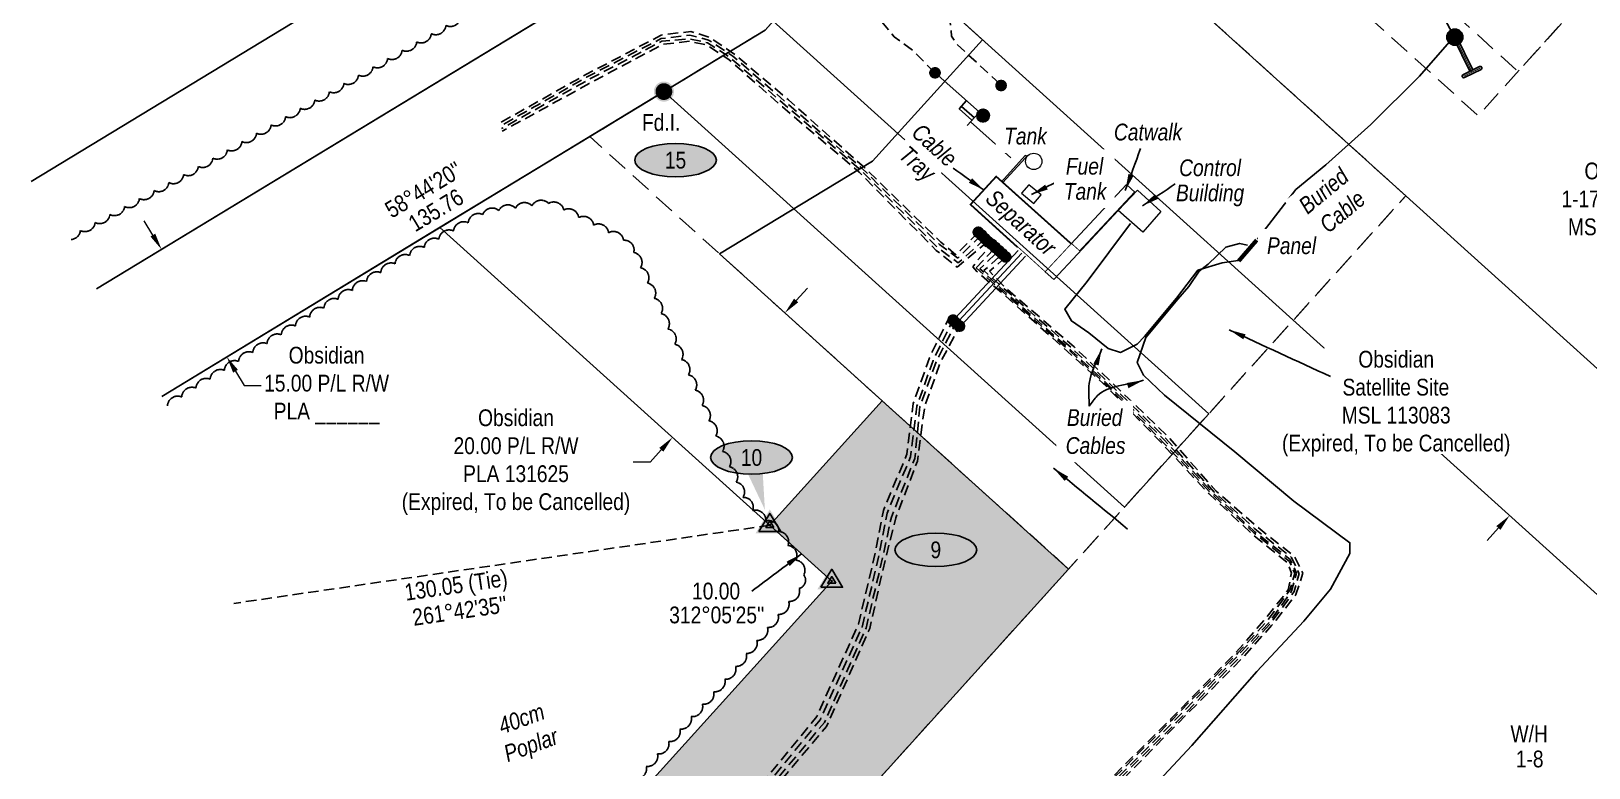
# Model space of a CAD drawing. Extents: x 604743 to 608691, y 5877740 to 5881429.
# Drawn here: x 607176 to 608104, y 5878501 to 5878940 of the extents above; entities that cross this region are included whole.
import ezdxf
from ezdxf.enums import TextEntityAlignment as Align

# ---------------------------------------------------------------- set-up
doc = ezdxf.new("R2010")
doc.units = 0
doc.header["$LTSCALE"] = 5
doc.header["$PDMODE"] = 34
doc.header["$PDSIZE"] = 0.03
for name, pattern in [('0', [1, 1, 0]), ('foc-ACCESSROAD', [3.75, 2.5, -1.25]), ('foc-FLOWLINE', [3.75, 2.5, -1.25]), ('foc-TIELINE', [1.875, 1.25, -0.625]), ('UG_PIPE', [1.875, 1.25, -0.625])]:
    doc.linetypes.add(name, pattern=pattern)
doc.layers.get('Defpoints').update_dxf_attribs({"color": 9})
for name, color, linetype in [('AS-CABLE', 224, 'foc-CABLE'), ('AS-PIPE-UG', 44, 'UG_PIPE'), ('AS-POWER', 104, 'foc-POWER'), ('AS-POWER-EXISTING-PP', 72, 'Continuous'), ('AS-SYMBOL', 7, 'Continuous'), ('C-RW', 13, 'Continuous'), ('C-WS', 13, 'foc-ACCESSROAD'), ('F-EZE', 190, 'foc-FLOWLINE'), ('L-BD', 7, 'Continuous'), ('L-MON', 1, 'Continuous'), ('L-TIE', 7, 'foc-TIELINE'), ('P-ELEVATION', 7, 'Continuous'), ('P-PROPOSED', 10, 'Continuous'), ('P-PROPOSED-H', 21, 'Continuous'), ('P-STATION', 7, 'Continuous'), ('T-BUSH', 110, '0'), ('T-BUSH-T', 110, 'Continuous')]:
    doc.layers.add(name, color=color, linetype=linetype)
for name, color, linetype, lineweight in [('AS-GENERAL', 48, 'Continuous', 18), ('C-RW-T', 13, 'Continuous', 9), ('C-WS-T', 13, 'Continuous', 9), ('T-TEXT', 48, 'Continuous', 18)]:
    doc.layers.add(name, color=color, linetype=linetype, lineweight=lineweight)
doc.layers.add('AS-PIPE-AG', color=7, linetype='Continuous', true_color=0x7d00fa)
doc.styles.add('80', font='ARIALN.TTF', dxfattribs={"height": 10})
doc.styles.add('80CG', font='ARIALN.TTF', dxfattribs={"height": 10})
doc.styles.add('80L', font='ARIALN.TTF', dxfattribs={"height": 10})
doc.styles.add('80LS', font='ARIALNI.TTF', dxfattribs={"height": 10})
doc.styles.add('foc-LtypeFont', font='ARIALN.TTF', dxfattribs={"height": 7.35})
doc.linetypes.add('foc-CABLE', pattern='A,2,-1,["C",foc-LtypeFont,S=0.2,R=0,X=-0.625,Y=-0.75],-1.24,8', length=12.24)
doc.linetypes.add('foc-POWER', pattern='A,6,-1,["P",foc-LtypeFont,S=0.2,R=0,X=-0.625,Y=-0.75],-1.24,4', length=12.24)
doc.dimstyles.new('Compass 5 000', dxfattribs={"dimscale": 5, "dimtxt": 9, "dimasz": 2, "dimexe": 0.2, "dimexo": 0.0625, "dimgap": 0.5, "dimtad": 0, "dimtih": 1, "dimtoh": 1, "dimzin": 0, "dimdsep": 46, "dimtxsty": '80CG', "dimcen": 0.1, "dimse1": 1, "dimse2": 1, "dimclrd": 256, "dimclrt": 256, "dimaunit": 1, "dimadec": 4, "dimazin": 0, "dimtfac": 0.06, "dimtofl": 0, "dimtmove": 0, "dimatfit": 1, "dimfxl": 0.2, "dimtolj": 1, "dimtzin": 0, "dimlwd": -1, "dimarcsym": 0})

# ---------------------------------------------------------------- blocks, each defined once
blk = doc.blocks.new('*D643')
at = {"layer": 'C-RW-T', "transparency": 16777216}
for p, q in [((608130.91, 5878733), (608144.54, 5878748.1)), ((608144.54, 5878748.1), (608154.54, 5878748.1)), ((608050.52, 5878643.97), (608043.82, 5878636.55))]:
    blk.add_line(p, q, dxfattribs=at)
for points in [[(608129.67, 5878734.12), (608132.15, 5878731.89), (608124.21, 5878725.58)], [(608049.28, 5878645.09), (608051.75, 5878642.85), (608057.22, 5878651.39)]]:
    blk.add_solid(points, dxfattribs=at)
at = {"layer": 'Defpoints', "color": 0, "transparency": 16777216}
for p in [(607765.82, 5879049.17), (607698.83, 5878974.98), (608057.22, 5878651.39)]:
    blk.add_point(p, dxfattribs=at)
at = {"layer": 'C-RW-T', "transparency": 16777216, "insert": (608224.48, 5878748.1), "char_height": 10, "attachment_point": 5, "style": '80CG', "bg_fill": 3, "box_fill_scale": 1.1, "bg_fill_color": 256, "bg_fill_true_color": 13158600, "bg_fill_transparency": 0}
blk.add_mtext('\\A1;Obsidian\\P15.00 P/L R/W\\P PLA 112101\\P{\\A0;(Expired, To be Cancelled)}', dxfattribs=at)
blk = doc.blocks.new('*D645')
at = {"layer": 'C-RW-T', "transparency": 16777216}
for p, q in [((607631.83, 5878779.6), (607638.54, 5878787.02)), ((607544.74, 5878683.15), (607534.74, 5878683.15)), ((607551.44, 5878690.57), (607544.74, 5878683.15))]:
    blk.add_line(p, q, dxfattribs=at)
for points in [[(607630.6, 5878780.72), (607633.07, 5878778.49), (607625.13, 5878772.18)], [(607550.21, 5878691.68), (607552.68, 5878689.45), (607558.14, 5878697.99)]]:
    blk.add_solid(points, dxfattribs=at)
at = {"layer": 'Defpoints', "color": 0, "transparency": 16777216}
for p in [(607659.63, 5878741.03), (607558.14, 5878697.99), (607592.64, 5878666.84)]:
    blk.add_point(p, dxfattribs=at)
at = {"layer": 'C-RW-T', "transparency": 16777216, "insert": (607464.8, 5878683.15), "char_height": 10, "attachment_point": 5, "style": '80CG'}
blk.add_mtext('\\A1;Obsidian\\P20.00 P/L R/W\\PPLA 131625\\P(Expired, To be Cancelled)', dxfattribs=at)
blk = doc.blocks.new('POWERPOLE')
h = blk.add_hatch(color=255)
edge = h.paths.add_edge_path()
edge.add_arc((0, 0), 0.96, 0, 360)
at = {"linetype": 'Continuous'}
for p, q in [((0.68, -0.68), (-0.68, 0.68)), ((-0.68, -0.68), (0.68, 0.68))]:
    blk.add_line(p, q, dxfattribs=at)
blk.add_circle((0, 0), 0.96, dxfattribs=at)
blk = doc.blocks.new('*U647')
h = blk.add_hatch(color=255)
h.dxf.hatch_style = 1
edge = h.paths.add_edge_path()
edge.add_arc((-2.05, 4.17), 0.2, 26.1676, 206.1676, ccw=False)
edge.add_line((-1.87, 4.25), (0.09, 0.27))
edge.add_line((0.09, 0.27), (-0.27, 0.09))
edge.add_line((-0.27, 0.09), (-2.23, 4.08))
h = blk.add_hatch(color=255)
h.dxf.hatch_style = 1
edge = h.paths.add_edge_path()
edge.add_arc((-0.99, -0.49), 0.2, 116.1676, 296.1676, ccw=False)
edge.add_line((-1.08, -0.31), (0.09, 0.27))
edge.add_line((0.09, 0.27), (0.9, 0.66))
edge.add_arc((0.99, 0.49), 0.2, -63.8324, 116.1676, ccw=False)
edge.add_line((1.08, 0.31), (-0.9, -0.66))
at = {"color": 255, "flags": 128}
blk.add_lwpolyline([(-2.23, 4.08, -1), (-1.87, 4.25), (0.09, 0.27), (-0.27, 0.09)], format="xyb", close=True, dxfattribs=at)
at = {"color": 72, "const_width": 0.1, "flags": 128}
for points in [[(-2.05, 4.17), (0, 0)], [(-0.99, -0.49), (0.99, 0.49)]]:
    blk.add_lwpolyline(points, dxfattribs=at)
at = {"color": 255}
blk.add_lwpolyline([(-0.9, -0.66, -1), (-1.08, -0.31), (0.09, 0.27), (0.9, 0.66, -1), (1.08, 0.31)], format="xyb", close=True, dxfattribs=at)
blk = doc.blocks.new('RISER')
h = blk.add_hatch(color=255)
h.dxf.hatch_style = 1
edge = h.paths.add_edge_path()
edge.add_arc((0, 0), 0.7, 0, 360)
blk.add_hatch(color=13).paths.add_polyline_path([(0.58, -0.15), (-0.58, -0.15, 0.774597)])
at = {"color": 13}
blk.add_line((-0.58, -0.15), (0.58, -0.15), dxfattribs=at)
blk.add_circle((0, 0), 0.6, dxfattribs=at)
blk = doc.blocks.new('PIG')
h = blk.add_hatch(color=255)
h.dxf.hatch_style = 1
edge = h.paths.add_edge_path()
edge.add_arc((0, 0), 0.85, 0, 360)
at = {"layer": 'AS-SYMBOL'}
h = blk.add_hatch(color=13, dxfattribs=at)
h.dxf.hatch_style = 1
h.paths.add_polyline_path([(-0.1, 0, 1), (-0.55, 0, 1)])
h = blk.add_hatch(color=13, dxfattribs=at)
h.dxf.hatch_style = 1
h.paths.add_polyline_path([(0.1, 0, 1), (0.55, 0, 1)])
at = {"layer": 'AS-SYMBOL', "color": 13}
for centre, radius in [((0, 0), 0.75), ((-0.33, 0), 0.225), ((0.33, 0), 0.225)]:
    blk.add_circle(centre, radius, dxfattribs=at)
blk = doc.blocks.new('TRIA')
blk.add_hatch(color=255).paths.add_polyline_path([(-0.04, 1.52), (-1.47, -0.87), (1.39, -0.87)])
blk = doc.blocks.new('Hybrid_EC')
at = {"color": 251}
for points in [[(-1.3, -0.74), (0, 1.42), (1.3, -0.74)], [(0.47, -0.26), (0, 0.53), (-0.47, -0.26)]]:
    blk.add_lwpolyline(points, close=True, dxfattribs=at)
at = {"layer": 'Defpoints'}
blk.add_circle((0, 0), 0.05, dxfattribs=at)
at = {"xscale": 1.2, "yscale": 1.2, "zscale": 1.2}
blk.add_blockref('TRIA', (0.05, 0.06), dxfattribs=at)
blk = doc.blocks.new('*U681')
at = {"layer": 'P-ELEVATION'}
h = blk.add_hatch(color=111, dxfattribs=at)
h.dxf.hatch_style = 1
edge = h.paths.add_edge_path()
edge.add_ellipse((0, 0), major_axis=(-24.38, 0), ratio=0.410256, start_angle=0, end_angle=360)
at = {"layer": 'P-ELEVATION', "color": 7, "flags": 128}
blk.add_lwpolyline([(0, 0, 12.5, 0, 0), (-54.47, -16.67, 0, 0, 0)], format="xyseb", dxfattribs=at)
at = {"layer": 'P-ELEVATION', "color": 7}
blk.add_ellipse((0, 0), major_axis=(-24.38, 0), ratio=0.410256, dxfattribs=at)
at = {"layer": 'P-ELEVATION', "style": '80'}
blk.add_attdef('ELEVATION', text='', height=10, dxfattribs=at).set_placement((0, 0), align=Align.MIDDLE_CENTER)
blk = doc.blocks.new('*U680')
at = {"layer": 'P-ELEVATION'}
h = blk.add_hatch(color=111, dxfattribs=at)
h.dxf.hatch_style = 1
edge = h.paths.add_edge_path()
edge.add_ellipse((0, 0), major_axis=(-24.38, 0), ratio=0.410256, start_angle=0, end_angle=360)
at = {"layer": 'P-ELEVATION', "color": 7, "flags": 128}
blk.add_lwpolyline([(0, 0, 12.5, 0, 0), (8, -31.24, 0, 0, 0)], format="xyseb", dxfattribs=at)
at = {"layer": 'P-ELEVATION', "color": 7}
blk.add_ellipse((0, 0), major_axis=(-24.38, 0), ratio=0.410256, dxfattribs=at)
at = {"layer": 'P-ELEVATION', "style": '80'}
blk.add_attdef('ELEVATION', text='', height=10, dxfattribs=at).set_placement((0, 0), align=Align.MIDDLE_CENTER)
blk = doc.blocks.new('*U664')
at = {"layer": 'P-ELEVATION'}
h = blk.add_hatch(color=111, dxfattribs=at)
h.dxf.hatch_style = 1
edge = h.paths.add_edge_path()
edge.add_ellipse((0, 0), major_axis=(-24.38, 0), ratio=0.410256, start_angle=0, end_angle=360)
at = {"layer": 'P-ELEVATION', "color": 7, "flags": 128}
blk.add_lwpolyline([(0, 0, 12.5, 0, 0), (14, -2.69, 0, 0, 0)], format="xyseb", dxfattribs=at)
at = {"layer": 'P-ELEVATION', "color": 7}
blk.add_ellipse((0, 0), major_axis=(-24.38, 0), ratio=0.410256, dxfattribs=at)
at = {"layer": 'P-ELEVATION', "style": '80'}
blk.add_attdef('ELEVATION', text='', height=10, dxfattribs=at).set_placement((0, 0), align=Align.MIDDLE_CENTER)
blk = doc.blocks.new('fdia')
at = {"color": 255, "const_width": 1}
blk.add_lwpolyline([(-0.5, 0, 1), (0.5, 0, 1)], format="xyb", close=True, dxfattribs=at)
blk = doc.blocks.new('Fdiaa')
blk.add_blockref('fdia', (0, 0))
blk = doc.blocks.new('fdib')
at = {"color": 1, "const_width": 1.6}
blk.add_lwpolyline([(-0.4, 0, 1), (0.4, 0, 1)], format="xyb", close=True, dxfattribs=at)
at = {"color": 1}
blk.add_circle((0, 0), 0.8, dxfattribs=at)
blk = doc.blocks.new('Fdibb')
blk.add_blockref('fdib', (0, 0))
blk = doc.blocks.new('fdicc')
for name in ['Fdibb', 'Fdiaa']:
    blk.add_blockref(name, (0, 0))
blk = doc.blocks.new('FDI')
blk.add_blockref('fdicc', (0, 0))
blk = doc.blocks.new('*D684')
at = {"layer": 'C-RW-T', "transparency": 16777216}
for p, q in [((607248.28, 5878818.56), (607243.09, 5878827.11)), ((607297.58, 5878737.42), (607302.77, 5878728.87)), ((607302.77, 5878728.87), (607312.77, 5878728.87))]:
    blk.add_line(p, q, dxfattribs=at)
for points in [[(607249.71, 5878819.43), (607246.86, 5878817.7), (607253.47, 5878810.02)], [(607299, 5878738.29), (607296.15, 5878736.56), (607292.39, 5878745.97)]]:
    blk.add_solid(points, dxfattribs=at)
at = {"layer": 'Defpoints', "color": 0, "transparency": 16777216}
for p in [(607253.82, 5878810.23), (607292.39, 5878745.97), (607292.73, 5878746.18)]:
    blk.add_point(p, dxfattribs=at)
at = {"layer": 'C-RW-T', "transparency": 16777216, "insert": (607351.86, 5878728.87), "char_height": 10, "attachment_point": 5, "style": '80CG'}
blk.add_mtext('\\A1;Obsidian\\P15.00 P/L R/W\\PPLA ______', dxfattribs=at)

msp = doc.modelspace()

# ---------------------------------------------------------------- hatches: boundary and pattern name
at = {"layer": 'P-PROPOSED-H'}
h = msp.add_hatch(color=256, dxfattribs=at)
h.dxf.hatch_style = 1
h.paths.add_polyline_path([(607559.708, 5878359.858), (607794.254, 5878619.478), (607683.177, 5878719.806), (607616.132, 5878645.575), (607653.055, 5878612.294), (607418.522, 5878352.688), (607863.468, 5877950.784), (607930.47, 5878024.962)])

# ---------------------------------------------------------------- linework, layer by layer
at = {"layer": 'AS-CABLE', "flags": 128}
for points in [[(607906.873, 5878816.133), (607929.843, 5878845.718), (607947.593, 5878860.443), (607974.558, 5878884.428), (608003.498, 5878913.328), (608024.113, 5878937.003)], [(607831.163, 5878825.513), (607805.428, 5878790.818), (607791.953, 5878774.388), (607795.948, 5878767.428), (607806.253, 5878760.228), (607817.838, 5878750.888), (607825.293, 5878748.578), (607835.058, 5878753.458), (607839.428, 5878758.028), (607858.598, 5878780.888), (607871.323, 5878797.733), (607885.778, 5878801.998), (607895.418, 5878803.438)], [(607900.908, 5878812.648), (607896.188, 5878813.573), (607888.098, 5878811.373), (607877.513, 5878801.318), (607872.043, 5878797.138), (607865.873, 5878787.983), (607859.488, 5878780.393), (607840.283, 5878757.608), (607835.088, 5878742.668), (607838.848, 5878735.083), (607851.433, 5878723.138), (607893.443, 5878689.253), (607928.648, 5878660.023), (607962.028, 5878635.178), (607961.963, 5878628.783), (607950.378, 5878607.388), (607934.418, 5878588.418), (607906.418, 5878558.293), (607867.828, 5878514.358), (607828.508, 5878472.258), (607809.213, 5878449.508), (607805.463, 5878433.758), (607811.763, 5878425.038), (607831.768, 5878405.143), (607853.153, 5878386.918), (607887.373, 5878356.968), (607924.448, 5878322.763), (607943.823, 5878306.738), (607967.938, 5878284.818), (607980.188, 5878274.713), (607993.858, 5878264.793), (608000.318, 5878262.638), (608007.878, 5878273.308), (608029.278, 5878294.778), (608053.988, 5878312.153), (608072.043, 5878330.463), (608096.608, 5878357.093), (608100.858, 5878363.023), (608115.393, 5878382.278), (608140.413, 5878412.193), (608163.968, 5878435.243), (608203.828, 5878480.503), (608220.528, 5878494.693), (608245.143, 5878518.733), (608254.628, 5878530.473), (608253.603, 5878535.643), (608247.933, 5878541.853), (608237.963, 5878550.353), (608229.553, 5878555.203)]]:
    msp.add_lwpolyline(points, dxfattribs=at)
at = {"layer": 'AS-CABLE', "linetype": 'ByBlock', "const_width": 0.5, "flags": 128}
msp.add_lwpolyline([(607763.753, 5878811.082), (607735.414, 5878836.793), (607751.084, 5878853.857), (607795.985, 5878813.574), (607800.815, 5878809.24), (607833.57, 5878844.319)], dxfattribs=at)
msp.add_lwpolyline([(607751.118, 5878853.155), (607795.651, 5878813.202), (607780.322, 5878796.723), (607736.123, 5878836.825)], close=True, dxfattribs=at)
at = {"layer": 'AS-CABLE', "const_width": 2.5, "flags": 128}
msp.add_lwpolyline([(607895.648, 5878803.098), (607906.428, 5878815.588)], dxfattribs=at)
at = {"layer": 'AS-GENERAL', "flags": 128}
for points in [[(607770.558, 5878848.538), (607766.234, 5878843.537), (607773.535, 5878837.465), (607777.853, 5878842.568)], [(607823.752, 5878833.165), (607835.291, 5878845.417), (607849.314, 5878832.604), (607838.496, 5878820.352)]]:
    msp.add_lwpolyline(points, close=True, dxfattribs=at)
for points in [[(607795.651, 5878813.202), (607828.789, 5878848.825), (607833.936, 5878843.978)], [(607785.491, 5878792.034), (607799.564, 5878807.163), (607823.752, 5878833.165)], [(607780.322, 5878796.723), (607785.491, 5878792.034)]]:
    msp.add_lwpolyline(points, dxfattribs=at)
at = {"layer": 'AS-GENERAL'}
msp.add_circle((607773.493, 5878862.518), 4.89, dxfattribs=at)
at = {"layer": 'AS-PIPE-AG', "flags": 128}
for points in [[(607714.703, 5878915.258), (607742.898, 5878890.278)], [(607729.114, 5878893.924), (607733.366, 5878898.723)], [(607729.114, 5878893.924), (607736.635, 5878887.002)], [(607730.361, 5878895.331), (607738.075, 5878888.573)], [(607742.678, 5878893.597), (607733.799, 5878883.907)], [(607735.731, 5878886.015), (607759.737, 5878864.659)], [(607754.214, 5878850.377), (607768.463, 5878865.932), (607769.485, 5878865.348)], [(607754.951, 5878849.702), (607768.661, 5878864.668), (607768.99, 5878864.48)], [(607726.543, 5878768.943), (607764.163, 5878809.468)], [(607728.803, 5878767.463), (607766.353, 5878807.828)], [(607730.373, 5878764.893), (607768.533, 5878806.028)]]:
    msp.add_lwpolyline(points, dxfattribs=at)
at = {"layer": 'AS-PIPE-UG', "flags": 128}
for points in [[(607714.263, 5878915.433), (607701.918, 5878928.223), (607690.363, 5878936.793), (607672.633, 5878958.263), (607669.603, 5878967.463), (607675.388, 5878975.583), (607680.938, 5878981.468), (607691.728, 5878994.723), (607697.258, 5878994.758), (607700.503, 5878994.963), (607704.323, 5878994.263), (607714.708, 5878988.033), (607728.283, 5878981.273), (607737.013, 5878982.408), (607746.423, 5878986.213), (607774.193, 5879018.138), (607800.063, 5879053.558), (607831.528, 5879091.653), (607863.963, 5879126.073)], [(607753.048, 5878908.938), (607727.548, 5878932.423), (607724.548, 5878937.273), (607723.513, 5878947.088), (607729.173, 5878955.763), (607745.398, 5878973.698), (607777.363, 5879012.283), (607836.863, 5879081.453), (607869.968, 5879120.648)], [(607740.438, 5878820.268), (607740.313, 5878820.103), (607727.098, 5878806.833), (607718.173, 5878814.398), (607672.583, 5878858.773), (607627.203, 5878899.263), (607595.923, 5878925.723), (607580.328, 5878936.463), (607568.948, 5878940.003), (607551.378, 5878937.783), (607506.843, 5878914.433), (607455.498, 5878885.648)], [(607744.433, 5878816.418), (607744.408, 5878816.253), (607728.493, 5878801.933), (607715.893, 5878811.343), (607670.458, 5878857.158), (607592.883, 5878924.063), (607579.073, 5878933.258), (607568.303, 5878935.533), (607551.843, 5878934.198), (607507.203, 5878910.758), (607456.238, 5878882.123)], [(607742.373, 5878818.518), (607742.113, 5878818.613), (607728.268, 5878804.828), (607717.308, 5878812.878), (607671.268, 5878858.213), (607625.728, 5878897.743), (607594.078, 5878925.333), (607579.648, 5878934.823), (607568.528, 5878937.808), (607551.403, 5878935.773), (607506.803, 5878912.643), (607456.253, 5878883.988)], [(607746.238, 5878814.563), (607746.118, 5878814.653), (607727.858, 5878799.443), (607715.343, 5878809.403), (607669.473, 5878856.058), (607623.658, 5878894.958), (607591.983, 5878923.083), (607578.373, 5878931.908), (607568.278, 5878934.113), (607552.298, 5878932.288), (607508.378, 5878908.893), (607456.618, 5878880.498)], [(608180.323, 5878560.598), (608180.403, 5878559.993), (608218.188, 5878527.043), (608241.428, 5878504.233), (608262.348, 5878485.933), (608271.853, 5878476.313), (608276.878, 5878467.903), (608274.798, 5878455.523), (608265.203, 5878444.558), (608238.818, 5878415.798), (608201.618, 5878376.003), (608154.518, 5878322.468), (608097.548, 5878260.018), (608040.498, 5878201.408), (608028.108, 5878192.083), (608022.403, 5878190.558), (608015.898, 5878193.158), (608003.868, 5878199.753), (607990.858, 5878213.178), (607968.908, 5878231.153), (607943.123, 5878254.748), (607896.408, 5878302.208), (607855.548, 5878352.063), (607836.273, 5878378.748), (607814.653, 5878403.008), (607796.138, 5878427.103), (607794.113, 5878441.763), (607794.033, 5878442.003), (607787.683, 5878461.738), (607792.658, 5878467.098), (607810.293, 5878485.398), (607855.878, 5878530.803), (607894.083, 5878569.678), (607912.053, 5878590.333), (607925.168, 5878607.023), (607927.088, 5878616.923), (607924.738, 5878623.218), (607904.338, 5878639.773), (607877.828, 5878664.408), (607849.598, 5878694.673), (607816.943, 5878728.223), (607793.673, 5878749.173), (607754.163, 5878784.433), (607739.528, 5878796.778), (607737.123, 5878799.663), (607740.023, 5878803.558), (607748.453, 5878813.348)], [(607739.153, 5878799.043), (607750.468, 5878811.073), (607750.523, 5878811.198)], [(608077.818, 5878448.548), (608078.083, 5878448.488), (608117.418, 5878414.833), (608144.183, 5878386.843), (608159.478, 5878374.173), (608171.993, 5878361.918), (608177.668, 5878354.898), (608152.778, 5878323.368), (608097.008, 5878263.333), (608038.078, 5878204.348), (608026.533, 5878195.733), (608022.803, 5878195.248), (608016.343, 5878196.913), (608005.993, 5878203.053), (607992.223, 5878215.573), (607970.743, 5878234.128), (607946.148, 5878257.633), (607897.523, 5878305.368), (607857.528, 5878353.293), (607839.128, 5878380.863), (607816.668, 5878404.818), (607798.168, 5878428.263), (607795.213, 5878442.878), (607791.033, 5878461.093), (607794.528, 5878465.048), (607811.993, 5878483.468), (607857.363, 5878528.993), (607895.378, 5878568.073), (607914.003, 5878587.928), (607927.233, 5878606.218), (607930.053, 5878617.008), (607926.458, 5878625.163), (607905.378, 5878641.573), (607879.923, 5878665.238), (607851.328, 5878696.418), (607817.923, 5878729.338), (607795.798, 5878749.818), (607755.368, 5878785.558), (607741.408, 5878798.468), (607752.863, 5878809.413)], [(608075.498, 5878446.633), (608076.053, 5878446.353), (608114.078, 5878411.473), (608142.213, 5878384.443), (608158.313, 5878371.153), (608170.058, 5878360.548), (608174.568, 5878355.473), (608150.978, 5878323.173), (608096.823, 5878264.503), (608037.333, 5878205.408), (608026.313, 5878197.458), (608016.728, 5878199.033), (608006.953, 5878204.533), (607993.198, 5878216.828), (607969.028, 5878237.763), (607946.288, 5878259.298), (607898.618, 5878306.468), (607858.283, 5878353.943), (607840.498, 5878380.603), (607817.338, 5878405.123), (607799.438, 5878428.093), (607796.553, 5878442.398), (607792.538, 5878461.458), (607796.253, 5878465.248), (607812.878, 5878482.703), (607858.488, 5878527.933), (607896.908, 5878567.648), (607914.888, 5878587.298), (607928.813, 5878606.083), (607931.668, 5878616.758), (607927.173, 5878626.353), (607905.343, 5878643.423), (607881.093, 5878665.378), (607852.098, 5878697.463), (607818.718, 5878730.033), (607796.153, 5878751.118), (607755.888, 5878786.578), (607743.803, 5878797.428), (607754.663, 5878807.383)], [(607756.673, 5878805.423), (607747.103, 5878796.993), (607756.483, 5878787.298), (607797.563, 5878751.863), (607819.718, 5878731.018), (607853.773, 5878698.193), (607882.253, 5878665.928), (607906.473, 5878644.758), (607928.788, 5878627.138), (607933.968, 5878617.038), (607929.793, 5878604.203), (607915.328, 5878585.763), (607897.773, 5878566.333), (607858.493, 5878526.458), (607814.313, 5878481.543), (607796.423, 5878463.373), (607793.783, 5878460.943), (607797.993, 5878443.198), (607800.883, 5878429.278), (607819.643, 5878405.038), (607841.843, 5878381.363), (607859.343, 5878354.773), (607899.718, 5878307.728), (607947.338, 5878260.223), (607971.948, 5878237.933), (607994.498, 5878218.378), (608008.828, 5878204.948), (608017.523, 5878200.133), (608026.143, 5878198.763), (608035.528, 5878206.323), (608096.688, 5878266.033), (608117.493, 5878301.018), (608101.438, 5878315.303), (608087.743, 5878328.868), (608061.923, 5878352.313), (608024.813, 5878386.388), (608024.228, 5878387.143)], [(608177.683, 5878558.168), (608178.003, 5878557.723), (608214.923, 5878524.563), (608239.233, 5878500.853), (608259.783, 5878483.153), (608269.883, 5878473.938), (608273.083, 5878468.928), (608271.963, 5878456.498), (608262.748, 5878445.263), (608237.723, 5878416.908), (608200.968, 5878376.913), (608153.323, 5878322.713), (608097.168, 5878261.388), (608040.203, 5878202.693), (608027.518, 5878192.468), (608021.958, 5878191.593), (608015.363, 5878194.093), (608004.288, 5878200.953), (607991.583, 5878213.963), (607969.618, 5878232.238), (607944.458, 5878255.798), (607897.618, 5878302.908), (607856.838, 5878352.418), (607838.438, 5878379.683), (607816.353, 5878403.253), (607797.063, 5878427.628), (607794.433, 5878442.273), (607789.263, 5878460.743), (607793.733, 5878466.133), (607811.188, 5878484.898), (607856.318, 5878529.943), (607895.213, 5878569.498), (607913.293, 5878589.248), (607926.193, 5878606.788), (607929.078, 5878616.893), (607925.988, 5878624.053), (607904.848, 5878640.948), (607878.943, 5878664.793), (607850.738, 5878694.973), (607817.613, 5878728.448), (607794.048, 5878750.333), (607754.598, 5878785.043), (607739.153, 5878799.043)], [(607517.798, 5878375.238), (607526.053, 5878394.658), (607569.333, 5878444.853), (607606.138, 5878480.683), (607646.258, 5878529.848), (607671.098, 5878584.873), (607680.993, 5878626.508), (607686.003, 5878652.753), (607700.043, 5878686.323), (607703.748, 5878716.573), (607713.493, 5878743.778), (607725.158, 5878767.783), (607725.383, 5878767.908)], [(607520.073, 5878374.033), (607528.153, 5878392.613), (607571.503, 5878443.208), (607608.003, 5878479.438), (607648.653, 5878527.943), (607673.508, 5878584.283), (607683.408, 5878626.358), (607688.578, 5878650.383), (607702.578, 5878685.423), (607705.623, 5878716.288), (607715.383, 5878743.393), (607726.853, 5878765.613), (607727.293, 5878765.948)], [(607522.633, 5878372.183), (607529.363, 5878390.863), (607573.163, 5878441.598), (607610.413, 5878478.768), (607649.923, 5878525.658), (607675.673, 5878584.103), (607684.818, 5878624.478), (607691.253, 5878650.083), (607704.158, 5878683.848), (607708.518, 5878716.778), (607717.558, 5878741.988), (607729.113, 5878763.918)]]:
    msp.add_lwpolyline(points, dxfattribs=at)
at = {"layer": 'AS-POWER', "flags": 128}
msp.add_lwpolyline([(607875.458, 5879211.703), (608024.113, 5878937.003)], dxfattribs=at)
at = {"layer": 'C-RW'}
for points in [[(607175.731, 5878850.514), (607516.802, 5879057.671), (607860.484, 5879437.845)], [(607916.097, 5879387.571), (607565.071, 5878999.271), (607214.657, 5878786.441)], [(607214.657, 5878786.441), (607565.071, 5878999.271), (607680.128, 5879126.546), (608237.714, 5878623.095), (608170.726, 5878548.905), (607668.802, 5879002.098), (607613.286, 5878940.755), (607508.137, 5878876.895), (607418.613, 5878822.654), (607253.572, 5878722.387)], [(607863.468, 5877950.784), (607418.522, 5878352.688), (607653.055, 5878612.294), (607419.488, 5878823.184), (607508.137, 5878876.895), (607613.286, 5878940.755), (607668.802, 5879002.098), (607743.026, 5878935.08), (607677.447, 5878862.662), (607586.203, 5878807.33), (607794.254, 5878619.478), (607559.708, 5878359.858), (607930.47, 5878024.962)], [(607253.572, 5878722.387), (607552.981, 5878904.13), (607827.535, 5878656.317), (607877.826, 5878711.985), (607561.764, 5878997.263), (607214.657, 5878786.441)]]:
    msp.add_lwpolyline(points, dxfattribs=at)
at = {"layer": 'C-WS', "flags": 128}
msp.add_lwpolyline([(607794.254, 5878619.478), (607508.747, 5878877.266), (607613.286, 5878940.755), (607735.876, 5879076.211), (607995.278, 5878841.993), (607794.254, 5878619.478)], close=True, dxfattribs=at)
at = {"layer": 'F-EZE', "flags": 128}
msp.add_lwpolyline([(608019.306, 5879294.268), (607928.876, 5879194.46), (607930.747, 5879179.374), (607943.496, 5879076.575), (608088.678, 5878945.378), (608038.417, 5878889.743), (607844.176, 5879065.285), (607842.197, 5879081.252), (607837.648, 5879117.916), (607833.977, 5879147.516), (607828.107, 5879194.827), (607963.712, 5879344.526)], dxfattribs=at)
at = {"layer": 'L-TIE'}
msp.add_line((607616.132, 5878645.575), (607296.586, 5878598.972), dxfattribs=at)
at = {"layer": 'T-BUSH', "flags": 128}
for points in [[(607199.671, 5878815.928, 0.3513595), (607205.096, 5878821.297, 0.5205671), (607213.887, 5878826.054, 0.5205671), (607222.679, 5878830.811, 0.5205671), (607231.47, 5878835.568, 0.5205671), (607240.261, 5878840.325, 0.5205671), (607249.053, 5878845.082, 0.5205671), (607257.844, 5878849.839, 0.5205671), (607266.635, 5878854.595, 0.5205671), (607275.371, 5878859.452, 0.5205671), (607284.054, 5878864.405, 0.5205671), (607292.737, 5878869.357, 0.5205671), (607301.419, 5878874.309, 0.5205671), (607310.102, 5878879.261, 0.5205671), (607318.785, 5878884.214, 0.5205671), (607327.468, 5878889.166, 0.5205671), (607336.151, 5878894.118, 0.5205671), (607344.833, 5878899.07, 0.5205671), (607353.516, 5878904.022, 0.5205671), (607362.199, 5878908.975, 0.5205671), (607370.882, 5878913.927, 0.5205671), (607379.565, 5878918.879, 0.5205671), (607388.247, 5878923.831, 0.5205671), (607396.93, 5878928.783, 0.5205671), (607405.614, 5878933.734, 0.5205671), (607414.323, 5878938.64, 0.5205671), (607423.032, 5878943.545, 0.5205671), (607431.742, 5878948.451, 0.5205671), (607440.451, 5878953.356, 0.5205671), (607449.16, 5878958.262, 0.5205671), (607457.869, 5878963.168, 0.5205671), (607466.578, 5878968.073, 0.5205671), (607475.288, 5878972.979, 0.5205671), (607483.997, 5878977.885, 0.5205671), (607492.706, 5878982.79, 0.5205671), (607501.415, 5878987.696, 0.5205671), (607510.124, 5878992.601, 0.5205671), (607518.834, 5878997.507, 0.5205671), (607527.543, 5879002.413, 0.5205671), (607535.791, 5879007.996, 0.5205671), (607543.551, 5879014.296, 0.5205671), (607551.312, 5879020.596, 0.5205671), (607559.072, 5879026.897, 0.5205671), (607566.832, 5879033.197, 0.5205671), (607574.593, 5879039.497, 0.5205671), (607582.353, 5879045.797, 0.5205671), (607590.113, 5879052.097, 0.5205671), (607597.874, 5879058.397, 0.5205671), (607606.012, 5879064.02, 0.5205671), (607615.562, 5879066.972, 0.5205671), (607625.112, 5879069.923, 0.5205671), (607634.662, 5879072.875, 0.5205671), (607644.212, 5879075.827, 0.5205671), (607653.762, 5879078.779, 0.5205671), (607663.312, 5879081.73, 0.5205671), (607672.862, 5879084.682, 0.5205671), (607682.412, 5879087.634, 0.5205671), (607691.962, 5879090.586, 0.5205671), (607701.512, 5879093.537, 0.5205671), (607710.081, 5879097.784, 0.5205671), (607715.509, 5879106.178, 0.5205671), (607720.936, 5879114.572, 0.5205671), (607726.363, 5879122.966, 0.5205671), (607731.791, 5879131.36, 0.5205671), (607737.218, 5879139.754, 0.5205671), (607742.645, 5879148.148, 0.5205671), (607748.072, 5879156.542, 0.5205671), (607753.5, 5879164.936, 0.5205671), (607758.927, 5879173.33, 0.5205671), (607764.354, 5879181.724, 0.5205671), (607769.782, 5879190.118, 0.5205671), (607775.209, 5879198.512, 0.5205671), (607780.636, 5879206.906, 0.5205671), (607786.064, 5879215.3, 0.5205671), (607791.491, 5879223.694, 0.5205671), (607796.918, 5879232.088, 0.5205671), (607802.921, 5879240.054, 0.5205671), (607809.419, 5879247.649, 0.5205671), (607815.917, 5879255.244, 0.5205671), (607822.416, 5879262.84, 0.5205671), (607828.914, 5879270.435, 0.5205671), (607835.412, 5879278.03, 0.5205671), (607841.91, 5879285.626, 0.5205671), (607848.408, 5879293.221, 0.5205671), (607854.906, 5879300.816, 0.5205671), (607861.404, 5879308.412, 0.5205671), (607867.903, 5879316.007, 0.5205671), (607874.401, 5879323.603, 0.5205671), (607880.899, 5879331.198, 0.5205671), (607887.397, 5879338.793, 0.5205671), (607893.895, 5879346.389, 0.5205671), (607900.393, 5879353.984, 0.5205671), (607906.891, 5879361.579, 0.5205671), (607913.39, 5879369.175, 0.5205671), (607920.153, 5879376.534, 0.2663492), (607925.776, 5879378.82, 0.2663492)], [(607257.021, 5878716.781, -0.5205671), (607265.499, 5878722.075, -0.5205671), (607273.978, 5878727.37, -0.5205671), (607282.456, 5878732.664, -0.5205671), (607290.935, 5878737.959, -0.5205671), (607299.413, 5878743.253, -0.5205671), (607307.892, 5878748.547, -0.5205671), (607316.37, 5878753.842, -0.5205671), (607324.849, 5878759.136, -0.5205671), (607333.327, 5878764.431, -0.5205671), (607341.806, 5878769.725, -0.5205671), (607350.284, 5878775.02, -0.5205671), (607358.762, 5878780.314, -0.5205671), (607367.241, 5878785.609, -0.5205671), (607375.719, 5878790.903, -0.5205671), (607384.198, 5878796.197, -0.5205671), (607392.676, 5878801.492, -0.5205671), (607401.395, 5878806.38, -0.5205671), (607410.115, 5878811.267, -0.5205671), (607418.834, 5878816.155, -0.5205671), (607427.554, 5878821.042, -0.5205671), (607436.273, 5878825.929, -0.5205671), (607444.993, 5878830.817, -0.5205671), (607454.532, 5878833.271, -0.5205671), (607464.431, 5878834.654, -0.5205671), (607474.331, 5878836.037, -0.5205671), (607484.23, 5878837.42, -0.5205671), (607493.256, 5878833.55, -0.5205671), (607502.173, 5878829.034, -0.5205671), (607511.091, 5878824.519, -0.5205671), (607520.009, 5878820.004, -0.5205671), (607528.927, 5878815.488, -0.5205671), (607534.993, 5878808.257, -0.5205671), (607539.068, 5878799.13, -0.5205671), (607543.142, 5878790.002, -0.5205671), (607547.217, 5878780.875, -0.5205671), (607551.292, 5878771.747, -0.5205671), (607555.367, 5878762.619, -0.5205671), (607559.441, 5878753.492, -0.5205671), (607563.516, 5878744.364, -0.5205671), (607567.591, 5878735.237, -0.5205671), (607571.665, 5878726.109, -0.5205671), (607575.74, 5878716.982, -0.5205671), (607579.815, 5878707.854, -0.5205671), (607583.89, 5878698.727, -0.5205671), (607587.964, 5878689.599, -0.5205671), (607592.039, 5878680.472, -0.5205671), (607596.114, 5878671.344, -0.5205671), (607600.189, 5878662.217, -0.5205671), (607605.951, 5878654.356, -0.5205671), (607613.738, 5878648.089, -0.5205671), (607621.525, 5878641.822, -0.5205671), (607626.921, 5878633.565, -0.5205671), (607631.668, 5878624.768, -0.5205671), (607636.414, 5878615.972, -0.5205671), (607633.696, 5878607.888, -0.5205671), (607627.369, 5878600.149, -0.5205671), (607621.043, 5878592.41, -0.5205671), (607614.717, 5878584.67, -0.5205671), (607608.391, 5878576.931, -0.5205671), (607602.065, 5878569.192, -0.5205671), (607595.739, 5878561.453, -0.5205671), (607589.367, 5878553.753, -0.5205671), (607582.667, 5878546.334, -0.5205671), (607575.968, 5878538.916, -0.5205671), (607569.268, 5878531.498, -0.5205671), (607562.569, 5878524.079, -0.5205671), (607555.869, 5878516.661, -0.5205671), (607549.17, 5878509.243, -0.5205671), (607542.47, 5878501.824, -0.5205671), (607535.771, 5878494.406, -0.5205671), (607529.071, 5878486.987, -0.5205671), (607522.372, 5878479.569, -0.5205671), (607515.672, 5878472.151, -0.5205671), (607508.973, 5878464.732, -0.5205671), (607502.273, 5878457.314, -0.5205671), (607495.566, 5878449.904, -0.5205671), (607488.434, 5878442.899, -0.5205671), (607481.303, 5878435.895, -0.5205671), (607474.172, 5878428.89, -0.5205671), (607467.041, 5878421.886, -0.5205671), (607459.91, 5878414.881, -0.5205671), (607452.779, 5878407.877, -0.5205671), (607445.648, 5878400.873, -0.5205671), (607438.516, 5878393.868, -0.5205671), (607431.385, 5878386.864, -0.5205671), (607425.328, 5878379.185, -0.5205671), (607422.658, 5878369.553, -0.5205671), (607419.989, 5878359.92, -0.5205671), (607417.32, 5878350.287, -0.5205671), (607414.651, 5878340.654, -0.5205671), (607415.904, 5878331.364, -0.5205671), (607420.717, 5878322.604, -0.5205671), (607425.53, 5878313.843, -0.5205671), (607430.343, 5878305.083, -0.5205671), (607435.156, 5878296.322, -0.5205671), (607439.97, 5878287.561, -0.5205671), (607443.387, 5878278.4, -0.5205671), (607443.954, 5878268.42, -0.5205671), (607444.521, 5878258.44, -0.5205671), (607445.089, 5878248.461, -0.5205671), (607445.656, 5878238.481, -0.5205671), (607446.224, 5878228.502, -0.5205671), (607449.566, 5878219.921, -0.5205671), (607458.06, 5878214.652, -0.5205671), (607466.554, 5878209.383, -0.5205671), (607475.049, 5878204.114, -0.5205671), (607483.543, 5878198.845, -0.5205671), (607492.865, 5878196.275, -0.5205671), (607502.86, 5878196.156, -0.5205671), (607512.856, 5878196.037, -0.5205671), (607522.851, 5878195.918, -0.5205671), (607532.846, 5878195.8, -0.5205671), (607542.841, 5878195.681, -0.5205671), (607552.836, 5878195.657, -0.5205671), (607562.832, 5878195.657, -0.5205671), (607572.828, 5878195.657, -0.5205671), (607582.049, 5878192.913, -0.5205671), (607590.569, 5878187.686, -0.5205671), (607599.089, 5878182.458, -0.5205671), (607607.609, 5878177.231, -0.5205671), (607616.128, 5878172.003, -0.5205671), (607624.648, 5878166.775, -0.5205671), (607633.168, 5878161.548, -0.5205671), (607641.688, 5878156.32, -0.5205671), (607650.208, 5878151.093, -0.5205671), (607657.624, 5878144.598, -0.5205671), (607663.971, 5878136.876, -0.5205671), (607670.318, 5878129.154, -0.5205671), (607676.665, 5878121.432, -0.5205671), (607683.012, 5878113.71, -0.5205671), (607689.359, 5878105.988, -0.5205671), (607695.706, 5878098.266, -0.5205671), (607702.231, 5878090.704, -0.5205671), (607709.301, 5878083.638, -0.5205671), (607716.371, 5878076.572, -0.5205671), (607723.442, 5878069.506, -0.5205671), (607730.512, 5878062.441, -0.5205671), (607737.582, 5878055.375, -0.5205671), (607744.639, 5878048.296, -0.5205671), (607751.487, 5878041.015, -0.5205671), (607758.336, 5878033.734, -0.5205671), (607765.184, 5878026.452, -0.5205671), (607772.033, 5878019.171, -0.5205671), (607779.195, 5878012.217, -0.5205671), (607786.751, 5878005.673, -0.5205671), (607794.307, 5877999.129, -0.5205671), (607801.862, 5877992.585, -0.5205671), (607809.418, 5877986.04, -0.5205671), (607816.974, 5877979.496, -0.5205671), (607824.53, 5877972.952, -0.5205671), (607832.268, 5877966.627, -0.5205671), (607840.064, 5877960.371, -0.5205671), (607847.861, 5877954.116, -0.5205671), (607858.874, 5877945.28, -0.5205671)]]:
    msp.add_lwpolyline(points, format="xyb", dxfattribs=at)

# ---------------------------------------------------------------- block references
at = {"layer": 'L-MON'}
for name, p, xscale, yscale, zscale in [('FDI', (607552.981, 5878904.13), 4.999999999999995, 4.999999999999995, 4.999999999999995), ('Hybrid_EC', (607616.132, 5878645.575), 4.997884199999986, 4.997884199999986, 4.997884199999986), ('Hybrid_EC', (607653.055, 5878612.294), 4.997884199999986, 4.997884199999986, 4.997884199999986)]:
    msp.add_blockref(name, p, dxfattribs=dict(at, xscale=xscale, yscale=yscale, zscale=zscale))
at = {"layer": 'P-STATION', "xscale": 0.9991180589313364, "yscale": 0.9991180589313364, "zscale": 0.9991180589313364}
for name, p, values in [('*U664', (607559.921, 5878863.268), {'ELEVATION': '15'}), ('*U680', (607605.212, 5878685.987), {'ELEVATION': '10'})]:
    msp.add_blockref(name, p, dxfattribs=at).add_auto_attribs(values)

# ---------------------------------------------------------------- texts
at = {"layer": 'C-WS-T', "insert": (608056.914, 5878526.233), "char_height": 9.99577, "attachment_point": 1, "line_spacing_factor": 0.9, "style": '80L'}
msp.add_mtext_dynamic_manual_height_columns('\\pi0.79458;W/H\\P\\pi3.9651;1-8', width=22.73302, gutter_width=50, heights=[0], dxfattribs=at)
at = {"layer": 'L-BD', "style": '80L'}
for s, height, rotation, p in [("58°44'20''", 9.9958, 31.2617, (607409.657, 5878845.651)), ('135.76', 9.9958, 31.2617, (607417.049, 5878833.475)), ('130.05 (Tie)', 9.99577, 8.2906, (607429.194, 5878608.714)), ("261°42'35''", 9.99577, 8.2906, (607431.248, 5878594.619))]:
    msp.add_text(s, height=height, rotation=rotation, dxfattribs=at).set_placement(p, align=Align.MIDDLE)
for s, height, p in [('10.00', 9.9958, (607584.081, 5878606.342)), ("312°05'25''", 9.99577, (607584.516, 5878592.104))]:
    msp.add_text(s, height=height, dxfattribs=at).set_placement(p, align=Align.MIDDLE)
at = {"layer": 'T-BUSH-T', "linetype": 'Continuous', "insert": (607466.286, 5878535.016), "char_height": 9.9958, "width": 34.19194, "attachment_point": 2, "rotation": 20, "style": '80LS'}
msp.add_mtext('40cm \\PPoplar', dxfattribs=at)

# ---------------------------------------------------------------- dimensions: what is measured, and where the dimension line sits
at = {"layer": 'C-RW-T'}
dim = msp.add_aligned_dim(p1=(607253.821, 5878810.228), p2=(607292.733, 5878746.178), distance=-0.405, text='Obsidian\\P15.00 P/L R/W\\PPLA ______', dimstyle='Compass 5 000', dxfattribs=at)
dim.commit()
dim.dimension.update_dxf_attribs({"geometry": '*D684', "text_midpoint": (607351.857, 5878728.875)})
at = {"layer": 'C-RW-T', "color": 3}
dim = msp.add_linear_dim(base=(607558.145, 5878697.99), p1=(607659.63, 5878741.032), p2=(607592.642, 5878666.841), angle=227.920748, text='Obsidian\\P20.00 P/L R/W\\PPLA 131625\\P(Expired, To be Cancelled)', dimstyle='Compass 5 000', dxfattribs=at)
dim.commit()
dim.dimension.update_dxf_attribs({"geometry": '*D645', "text_midpoint": (607464.803, 5878683.145), "dimtype": 161})

# ---------------------------------------------------------------- leaders
at = {"layer": 'AS-CABLE', "path_type": 1}
msp.add_leader([(607743.924, 5878845.321), (607725.357, 5878858.535)], dimstyle='Compass 5 000', override={"dimgap": 0.5, "dimtad": 0}, dxfattribs=at)
at = {"layer": 'AS-GENERAL', "color": 4, "path_type": 1}
msp.add_leader([(607772.142, 5878842.677), (607791.73, 5878852.623)], dimstyle='Compass 5 000', override={"dimgap": 0.5, "dimtad": 0}, dxfattribs=at)
at = {"layer": 'L-BD', "path_type": 1}
msp.add_leader([(607635.078, 5878628.526), (607605.431, 5878606.361)], dimstyle='Compass 5 000', override={"dimgap": 0.5, "dimtad": 0}, dxfattribs=at)

# ---------------------------------------------------------------- next in the draw order: texts
at = {"layer": 'AS-CABLE', "insert": (607930.124, 5878838.078), "char_height": 9.99157, "attachment_point": 1, "rotation": 39.678336, "style": '80L', "bg_fill": 2}
msp.add_mtext_dynamic_manual_height_columns('\\pi0.30587;{\\fArial Narrow|b0|i1|c0|p34;Buried\\P\\pi2.5891;Cable}', width=33.75568, gutter_width=49.979, heights=[0], dxfattribs=at)
at = {"layer": 'AS-CABLE', "insert": (607791.965, 5878714.761), "char_height": 9.99157, "attachment_point": 1, "style": '80L', "bg_fill": 2}
msp.add_mtext_dynamic_manual_height_columns('\\pi1.2843;{\\fArial Narrow|b0|i1|c0|p34;Buried\\P\\pi0.57549;Cables}', width=35.71257, gutter_width=49.979, heights=[0], dxfattribs=at)
at = {"layer": 'AS-GENERAL', "insert": (607828.35, 5878885.007), "char_height": 9.99157, "attachment_point": 1, "line_spacing_factor": 0.900378, "style": '80L', "bg_fill": 2}
msp.add_mtext_dynamic_manual_height_columns('\\pi-7.0531;{\\fArial Narrow|b0|i1|c0|p34;Catwalk}', width=26.16678, gutter_width=49.979, heights=[0], dxfattribs=at)
at = {"layer": 'AS-GENERAL', "insert": (607750.732, 5878846.657), "char_height": 9.99157, "attachment_point": 1, "rotation": 317.783011, "style": '80L', "bg_fill": 3, "box_fill_scale": 1.15, "bg_fill_color": 256, "bg_fill_true_color": 256, "bg_fill_transparency": 0}
msp.add_mtext_dynamic_manual_height_columns('{\\fArial Narrow|b0|i1|c0|p34;Separator}', width=51.3813, gutter_width=49.979, heights=[0], dxfattribs=at)

# ---------------------------------------------------------------- next in the draw order: texts
at = {"layer": 'AS-CABLE', "insert": (607912.222, 5878817.246), "char_height": 9.99157, "attachment_point": 1, "style": '80L', "bg_fill": 2}
msp.add_mtext_dynamic_manual_height_columns('\\pi0.32599;{\\fArial Narrow|b0|i1|c0|p34;Panel}', width=29.85654, gutter_width=49.979, heights=[0], dxfattribs=at)
at = {"layer": 'AS-GENERAL', "insert": (607865.273, 5878863.704), "char_height": 9.99157, "attachment_point": 1, "line_spacing_factor": 0.900378, "style": '80L', "bg_fill": 2}
msp.add_mtext_dynamic_manual_height_columns('\\pi-5.0868;{\\fArial Narrow|b0|i1|c0|p34;Control\\P\\pi-7.0156;Building}', width=26.16678, gutter_width=49.979, heights=[0], dxfattribs=at)

# ---------------------------------------------------------------- next in the draw order: leaders
at = {"layer": 'AS-CABLE', "color": 4, "path_type": 1}
for points in [[(607814.014, 5878750.797), (607806.549, 5878730.138), (607806.549, 5878716.558)], [(607838.896, 5878732.051), (607811.334, 5878722.678), (607806.549, 5878716.558)]]:
    msp.add_leader(points, dimstyle='Compass 5 000', override={"dimgap": 0.5, "dimtad": 0}, dxfattribs=at)
at = {"layer": 'AS-GENERAL', "path_type": 1}
msp.add_leader([(607828.088, 5878845.126), (607837.137, 5878870.205)], dimstyle='Compass 5 000', override={"dimgap": 0.5, "dimtad": 0}, dxfattribs=at)

# ---------------------------------------------------------------- next in the draw order: linework, layer by layer
at = {"layer": 'C-WS', "flags": 128}
for points in [[(607930.47, 5878024.962), (607559.708, 5878359.858), (607995.278, 5878841.993), (607680.128, 5879126.547), (607916.096, 5879387.571)], [(607990.246, 5879320.539), (607821.359, 5879133.719), (608062.286, 5878916.165), (608196.303, 5879064.508), (608566.985, 5878729.645)]]:
    msp.add_lwpolyline(points, dxfattribs=at)

# ---------------------------------------------------------------- next in the draw order: leaders
at = {"layer": 'AS-GENERAL', "path_type": 1}
msp.add_leader([(607838.343, 5878835.963), (607857.888, 5878849.105)], dimstyle='Compass 5 000', override={"dimgap": 0.5, "dimtad": 0}, dxfattribs=at)

# ---------------------------------------------------------------- next in the draw order: texts
at = {"layer": 'L-MON', "insert": (607538.808, 5878890.775), "char_height": 9.99577, "attachment_point": 1, "style": '80L', "bg_fill": 3, "box_fill_scale": 1.15, "bg_fill_color": 256, "bg_fill_true_color": 256, "bg_fill_transparency": 0}
msp.add_mtext_dynamic_manual_height_columns('\\pi1.0707;Fd.I.', width=22.04407, gutter_width=50, heights=[0], dxfattribs=at)

# ---------------------------------------------------------------- next in the draw order: dimensions: what is measured, and where the dimension line sits
at = {"layer": 'C-RW-T', "color": 3}
dim = msp.add_linear_dim(base=(608057.219, 5878651.392), p1=(607765.82, 5879049.174), p2=(607698.833, 5878974.983), angle=227.920748, text='Obsidian\\P15.00 P/L R/W\\P PLA 112101\\P{\\A0;(Expired, To be Cancelled)}', dimstyle='Compass 5 000', override={"dimtfill": 1}, dxfattribs=at)
dim.commit()
dim.dimension.update_dxf_attribs({"geometry": '*D643', "text_midpoint": (608224.479, 5878748.103), "dimtype": 161})

# ---------------------------------------------------------------- next in the draw order: linework, layer by layer
at = {"layer": 'AS-PIPE-UG', "flags": 128}
msp.add_lwpolyline([(607515.628, 5878376.883), (607523.883, 5878396.303), (607567.163, 5878446.498), (607603.968, 5878482.328), (607644.088, 5878531.493), (607668.928, 5878586.518), (607678.823, 5878628.153), (607683.833, 5878654.398), (607697.873, 5878687.968), (607701.578, 5878718.218), (607711.323, 5878745.423), (607722.988, 5878769.428), (607723.213, 5878769.553)], dxfattribs=at)
at = {"layer": 'P-PROPOSED', "flags": 128}
msp.add_lwpolyline([(607863.468, 5877950.784), (607418.522, 5878352.688), (607653.055, 5878612.294), (607616.132, 5878645.575), (607683.177, 5878719.806), (607794.254, 5878619.478), (607559.708, 5878359.858), (607930.47, 5878024.962)], dxfattribs=at)

# ---------------------------------------------------------------- next in the draw order: block references
at = {"layer": 'AS-POWER-EXISTING-PP', "xscale": 4.997884199999986, "yscale": 4.997884199999986, "zscale": 4.997884199999986}
msp.add_blockref('POWERPOLE', (608024.568, 5878936.593), dxfattribs=at)
at = {"layer": 'AS-SYMBOL', "color": 6}
for name, p, xscale, yscale, zscale in [('*U647', (608034.803, 5878915.763), 5.00000005002115, 5.00000005002115, 5.00000005002115), ('RISER', (607714.618, 5878915.333), 4.997884199999986, 4.997884199999986, 4.997884199999986), ('RISER', (607754.013, 5878907.733), 4.997884199999986, 4.997884199999986, 4.997884199999986), ('RISER', (607740.438, 5878820.268), 4.997884199999986, 4.997884199999986, 4.997884199999986), ('RISER', (607742.373, 5878818.518), 4.997884199999986, 4.997884199999986, 4.997884199999986), ('RISER', (607744.433, 5878816.418), 4.997884199999986, 4.997884199999986, 4.997884199999986), ('RISER', (607746.238, 5878814.563), 4.997884199999986, 4.997884199999986, 4.997884199999986), ('RISER', (607748.508, 5878813.058), 4.997884199999986, 4.997884199999986, 4.997884199999986), ('RISER', (607750.523, 5878811.198), 4.997884199999986, 4.997884199999986, 4.997884199999986), ('RISER', (607752.728, 5878809.233), 4.997884199999986, 4.997884199999986, 4.997884199999986), ('RISER', (607754.708, 5878807.398), 4.997884199999986, 4.997884199999986, 4.997884199999986), ('RISER', (607756.763, 5878805.553), 4.997884199999986, 4.997884199999986, 4.997884199999986), ('RISER', (607725.383, 5878767.908), 4.997884199999986, 4.997884199999986, 4.997884199999986), ('RISER', (607727.293, 5878765.948), 4.997884199999986, 4.997884199999986, 4.997884199999986), ('RISER', (607729.223, 5878764.278), 4.997884199999986, 4.997884199999986, 4.997884199999986)]:
    msp.add_blockref(name, p, dxfattribs=dict(at, xscale=xscale, yscale=yscale, zscale=zscale))
at = {"layer": 'P-STATION', "xscale": 0.9991180589313364, "yscale": 0.9991180589313364, "zscale": 0.9991180589313364}
msp.add_blockref('*U681', (607715.106, 5878630.904), dxfattribs=at).add_auto_attribs({'ELEVATION': '9'})

# ---------------------------------------------------------------- next in the draw order: texts
at = {"layer": 'AS-CABLE', "insert": (607707.52, 5878885.131), "char_height": 9.99157, "attachment_point": 1, "rotation": 317.930564, "line_spacing_factor": 0.900378, "style": '80L', "bg_fill": 3, "box_fill_scale": 1.15, "bg_fill_color": 256, "bg_fill_true_color": 256, "bg_fill_transparency": 0}
msp.add_mtext_dynamic_manual_height_columns('\\pi-1.2054;{\\fArial Narrow|b0|i1|c0|p34;Cable\\P\\pi2.0013;Tray}', width=26.16678, gutter_width=49.979, heights=[0], dxfattribs=at)
at = {"layer": 'C-WS-T', "insert": (608083.721, 5878861.814), "char_height": 9.99577, "attachment_point": 1, "style": '80L', "bg_fill": 3, "box_fill_scale": 1.15, "bg_fill_color": 256, "bg_fill_true_color": 256, "bg_fill_transparency": 0}
msp.add_mtext_dynamic_manual_height_columns('\\pi18.1;Obsidian\\P\\pi4.3746;1-17 (Surface)\\P\\pi8.2474;MSL 101480', width=80.01503, gutter_width=50, heights=[0], dxfattribs=at)
at = {"layer": 'T-TEXT', "insert": (607755.841, 5878882.584), "char_height": 9.99157, "attachment_point": 1, "style": '80L', "bg_fill": 2}
msp.add_mtext_dynamic_manual_height_columns('{\\fArial Narrow|b0|i1|c0|p34;Tank}', width=11.58616, gutter_width=49.979, heights=[0], dxfattribs=at)

# ---------------------------------------------------------------- next in the draw order: leaders
at = {"layer": 'C-WS-T', "path_type": 1}
msp.add_leader([(607785.257, 5878679.618), (607829.442, 5878643.316)], dimstyle='Compass 5 000', override={"dimgap": 0.5, "dimtad": 0}, dxfattribs=at)

# ---------------------------------------------------------------- next in the draw order: block references
at = {"layer": 'AS-SYMBOL', "color": 6, "xscale": 4.997884199999986, "yscale": 4.997884199999986, "zscale": 4.997884199999986}
msp.add_blockref('PIG', (607743.263, 5878889.833), dxfattribs=at)

# ---------------------------------------------------------------- next in the draw order: texts
at = {"layer": 'C-WS-T', "insert": (607921.083, 5878749.561), "char_height": 9.99577, "attachment_point": 1, "style": '80L', "bg_fill": 3, "box_fill_scale": 1.15, "bg_fill_color": 256, "bg_fill_true_color": 256, "bg_fill_transparency": 0}
msp.add_mtext_dynamic_manual_height_columns('\\pi45.897;Obsidian\\P\\pi36.484;Satellite Site\\P\\pi36.034;MSL 113083\\P\\pi0.39431;(Expired, To be Cancelled)', width=135.60876, gutter_width=50, heights=[0], dxfattribs=at)
at = {"layer": 'T-TEXT', "insert": (607790.642, 5878864.629), "char_height": 9.99157, "attachment_point": 1, "line_spacing_factor": 0.900378, "style": '80L', "bg_fill": 2}
msp.add_mtext_dynamic_manual_height_columns('\\pi1.9843;{\\fArial Narrow|b0|i1|c0|p34;Fuel\\P\\pi0.76772;Tank}', width=26.16678, gutter_width=49.979, heights=[0], dxfattribs=at)

# ---------------------------------------------------------------- next in the draw order: leaders
at = {"layer": 'C-WS-T', "path_type": 1}
msp.add_leader([(607890.025, 5878762.102), (607950.378, 5878734.226)], dimstyle='Compass 5 000', override={"dimgap": 0.5, "dimtad": 0}, dxfattribs=at)

doc.saveas('drawing.dxf')
